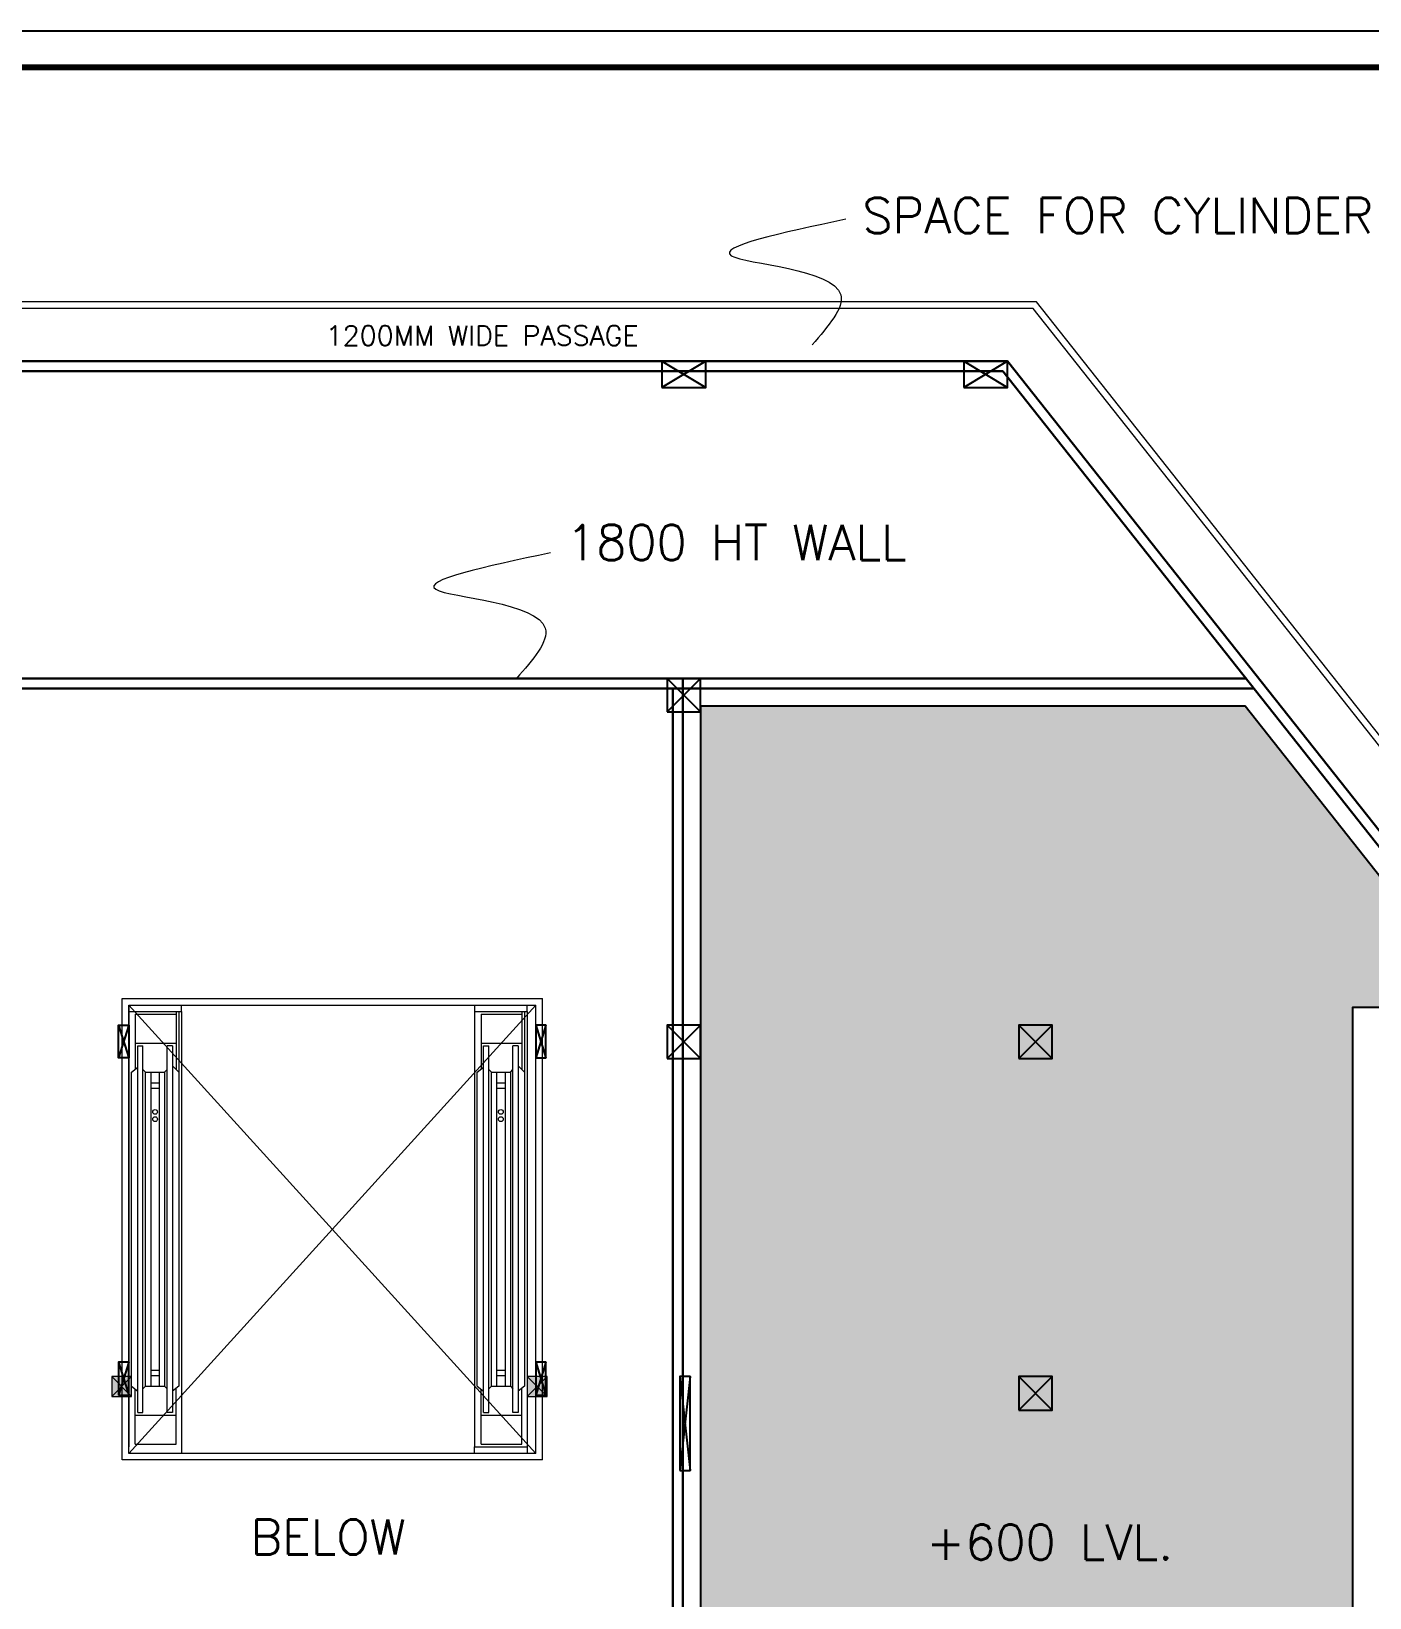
# Model space of a CAD drawing. Extents: x -14054 to 906348, y -36965 to 188562.
# Drawn here: x 474505 to 504948, y 6934 to 42570 of the extents above; entities that cross this region are included whole.
import ezdxf

# ---------------------------------------------------------------- set-up
doc = ezdxf.new("R2010")
doc.units = 0
doc.header["$LTSCALE"] = 1000
doc.header["$MEASUREMENT"] = 0
for name, color, linetype in [('BOR', 5, 'CONTINUOUS'), ('COL', 5, 'CONTINUOUS'), ('GRASS', 94, 'CONTINUOUS')]:
    doc.layers.add(name, color=color, linetype=linetype)
for name, color, linetype, lineweight in [('STAIR', 4, 'CONTINUOUS', 15), ('TEXT', 3, 'CONTINUOUS', 15), ('WALL', 2, 'CONTINUOUS', 30), ('WIN', 6, 'CONTINUOUS', 9)]:
    doc.layers.add(name, color=color, linetype=linetype, lineweight=lineweight)
doc.styles.add('ROMAN', font='ROMANS')

# ---------------------------------------------------------------- blocks, each defined once
blk = doc.blocks.new('*U46')
at = {"layer": 'GRASS'}
h = blk.add_hatch(dxfattribs=at)
h.set_pattern_fill('GRASS', color=256, scale=1000, style=0)
h.set_pattern_definition([(90, (230054.74, 14342.14), (-707.1068, 707.1068), [187.5, -1226.7136]), (45, (230054.7, 14342.1), (-707.1068, 707.1068), [187.5, -812.5]), (135, (230054.7, 14342.1), (-707.1068, -707.1068), [187.5, -812.5])])
h.paths.add_polyline_path([(541393.82, -3634.26), (544793.91, -3634.26), (544793.91, 2799.74), (504563.91, 2799.74), (504563.91, 20365.74), (507532.81, 20365.74), (502116.48, 27214.74), (489726.91, 27214.74), (489726.91, 1205.74), (498054.91, 1205.74), (498054.91, -10836.16), (499179.91, -10836.16), (499179.91, -13711.88), (501891.29, -15997.16), (544793.91, -15997.16), (544793.91, -13200.26), (541393.87, -13200.26)])
at = {"layer": 'WIN'}
for points in [[(476334.91, 11512.74), (476784.91, 11512.74), (476784.91, 11962.74), (476334.91, 11962.74)], [(485784.91, 11512.74), (486234.91, 11512.74), (486234.91, 11962.74), (485784.91, 11962.74)]]:
    blk.add_hatch(color=256, dxfattribs=at).paths.add_polyline_path(points)
at = {"layer": 'BOR', "color": 2, "ltscale": 140}
blk.add_lwpolyline([(441706.23, 42570.07), (441706.23, -36964.82), (549094.4, -36964.82), (549094.4, 42570.07)], close=True, dxfattribs=at)
at = {"layer": 'BOR', "ltscale": 140, "const_width": 136.54}
blk.add_lwpolyline([(548275.15, -36145.56), (442525.49, -36145.56), (442525.49, 41750.82), (548275.15, 41750.82)], close=True, dxfattribs=at)
at = {"layer": 'COL', "color": 253}
for p, q in [((489846.91, 35067.74), (488846.91, 34467.74)), ((488846.91, 35067.74), (489846.91, 34467.74)), ((496712.91, 35067.74), (495712.91, 34467.74)), ((495712.91, 35067.74), (496712.91, 34467.74)), ((489726.91, 27847.74), (488966.91, 27087.74)), ((488966.91, 27847.74), (489726.91, 27087.74)), ((476489.91, 19962.74), (476719.91, 19212.74)), ((476719.91, 19962.74), (476489.91, 19212.74)), ((486208.91, 19962.74), (485978.91, 19212.74)), ((485978.91, 19962.74), (486208.91, 19212.74)), ((489726.91, 19962.74), (488966.91, 19202.74)), ((488966.91, 19962.74), (489726.91, 19202.74)), ((497726.91, 19962.74), (496966.91, 19202.74)), ((496966.91, 19962.74), (497726.91, 19202.74)), ((476719.91, 12288.15), (476489.91, 11538.15)), ((476489.91, 12288.15), (476719.91, 11538.15)), ((486208.91, 12288.15), (485978.91, 11538.15)), ((485978.91, 12288.15), (486208.91, 11538.15)), ((489258.91, 11963.24), (489488.91, 9828.24)), ((489488.91, 11963.24), (489258.91, 9828.24)), ((497726.91, 11962.74), (496966.91, 11202.74)), ((496966.91, 11962.74), (497726.91, 11202.74))]:
    blk.add_line(p, q, dxfattribs=at)
for points in [[(488846.91, 34467.74), (489846.91, 34467.74), (489846.91, 35067.74), (488846.91, 35067.74)], [(495712.91, 34467.74), (496712.91, 34467.74), (496712.91, 35067.74), (495712.91, 35067.74)], [(488966.91, 27087.74), (489726.91, 27087.74), (489726.91, 27847.74), (488966.91, 27847.74)], [(476719.91, 19212.74), (476489.91, 19212.74), (476489.91, 19962.74), (476719.91, 19962.74)], [(485978.91, 19212.74), (486208.91, 19212.74), (486208.91, 19962.74), (485978.91, 19962.74)], [(488966.91, 19202.74), (489726.91, 19202.74), (489726.91, 19962.74), (488966.91, 19962.74)], [(496966.91, 19202.74), (497726.91, 19202.74), (497726.91, 19962.74), (496966.91, 19962.74)], [(476489.91, 11538.15), (476719.91, 11538.15), (476719.91, 12288.15), (476489.91, 12288.15)], [(485978.91, 11538.15), (486208.91, 11538.15), (486208.91, 12288.15), (485978.91, 12288.15)], [(489258.91, 9828.24), (489488.91, 9828.24), (489488.91, 11963.24), (489258.91, 11963.24)], [(496966.91, 11202.74), (497726.91, 11202.74), (497726.91, 11962.74), (496966.91, 11962.74)]]:
    blk.add_lwpolyline(points, close=True, dxfattribs=at)
at = {"layer": 'COL'}
blk.add_lwpolyline([(544793.91, 2799.74), (504563.91, 2799.74), (504563.91, 20365.74), (507532.81, 20365.74), (502116.48, 27214.74), (489726.91, 27214.74), (489726.91, 1205.74), (498054.91, 1205.74), (498054.91, -10836.16), (499179.91, -10836.16), (499179.91, -13711.88), (501891.29, -15997.16), (544793.91, -15997.16), (544793.91, -13200.26), (541393.87, -13200.26), (541393.82, -3634.26), (544793.91, -3634.26)], close=True, dxfattribs=at)
at = {"layer": 'STAIR'}
for p, q in [((497366.71, 36417.74), (472986.53, 36417.74)), ((515171.63, 13903.24), (497366.71, 36417.74)), ((497294.1, 36267.74), (473017.49, 36267.74)), ((515099.02, 13753.24), (497294.1, 36267.74))]:
    blk.add_line(p, q, dxfattribs=at)
at = {"layer": 'TEXT', "color": 3, "ltscale": 140}
for points in [[(493035.34, 38294.83), (491565.08, 37981.91), (488674.77, 37366.77), (493741.76, 37128.91), (492632.62, 35858.92), (492264.51, 35437.41)], [(486314.33, 30705.15), (484844.07, 30392.24), (481953.76, 29777.09), (487020.75, 29539.24), (485911.62, 28269.24), (485543.5, 27847.74)]]:
    blk.add_open_spline(points, degree=3, knots=[0, 0, 0, 0, 2737.52114457, 5381.5695333, 6695.06574395, 6695.06574395, 6695.06574395, 6695.06574395], dxfattribs=at)
at = {"layer": 'WALL', "color": 2, "ltscale": 140}
for p, q in [((473265.16, 35067.74), (496713.19, 35067.74)), ((513572.58, 13748.87), (496713.19, 35067.74)), ((473316.11, 34837.74), (496601.85, 34837.74)), ((513342.58, 13668.92), (496601.85, 34837.74))]:
    blk.add_line(p, q, dxfattribs=at)
at = {"layer": 'WALL'}
for p, q in [((502129.68, 27847.74), (470774.52, 27847.74)), ((489323.91, -112.26), (489323.91, 27847.74)), ((502311.57, 27617.74), (470774.52, 27617.74)), ((489093.91, -4033.26), (489093.91, 27617.74))]:
    blk.add_line(p, q, dxfattribs=at)
at = {"layer": 'WIN'}
for p, q in [((476569.91, 10066.74), (476569.91, 20566.74)), ((476569.91, 20566.74), (486128.91, 20566.74)), ((476719.91, 10216.74), (476719.91, 20416.74)), ((476719.91, 20416.74), (485978.91, 20416.74)), ((476719.91, 20416.74), (485978.91, 10216.74)), ((485978.91, 20416.74), (476719.91, 10216.74)), ((485978.91, 10216.74), (485978.91, 20416.74)), ((486128.91, 10066.74), (486128.91, 20566.74)), ((476719.91, 20266.74), (476719.91, 15389.1)), ((476869.91, 20206.74), (476869.91, 18958.29)), ((476869.91, 20206.74), (477799.91, 20206.74)), ((477799.91, 20265.9), (477799.91, 20131.65)), ((477799.91, 20206.74), (477799.91, 18946.74)), ((477859.91, 20266.74), (477859.91, 15389.1)), ((477919.91, 20266.74), (477919.91, 15389.1)), ((477919.91, 20266.74), (477919.91, 15389.1)), ((484584.91, 20266.74), (484584.91, 15389.1)), ((484584.91, 20266.74), (484584.91, 15389.1)), ((484734.91, 20206.74), (484734.91, 18958.29)), ((484734.91, 20206.74), (485664.91, 20206.74)), ((485664.91, 20265.9), (485664.91, 20131.65)), ((485664.91, 20206.74), (485664.91, 18946.74)), ((485724.91, 20266.74), (485724.91, 15389.1)), ((485784.91, 20266.74), (485784.91, 15389.1)), ((476869.91, 19546.74), (477799.91, 19546.74)), ((476926.31, 15389.1), (476926.31, 19486.74)), ((476926.31, 19486.74), (477043.91, 19486.74)), ((477043.91, 15389.1), (477043.91, 19486.74)), ((477595.91, 15389.1), (477595.91, 19486.74)), ((477713.51, 19486.74), (477595.91, 19486.74)), ((477713.51, 19486.74), (477713.51, 15389.1)), ((484734.91, 19546.74), (485664.91, 19546.74)), ((484791.31, 15389.1), (484791.31, 19486.74)), ((484791.31, 19486.74), (484908.91, 19486.74)), ((484908.91, 15389.1), (484908.91, 19486.74)), ((485460.91, 15389.1), (485460.91, 19486.74)), ((485578.51, 19486.74), (485460.91, 19486.74)), ((485578.51, 19486.74), (485578.51, 15389.1)), ((476779.91, 18886.74), (476926.31, 19003.14)), ((477103.91, 18886.74), (477043.91, 18946.74)), ((477535.91, 18886.74), (477595.91, 18946.74)), ((477859.91, 18886.74), (477713.51, 19033.14)), ((484644.91, 18886.74), (484791.31, 19003.14)), ((484968.91, 18886.74), (484908.91, 18946.74)), ((485400.91, 18886.74), (485460.91, 18946.74)), ((485724.91, 18886.74), (485578.51, 19033.14)), ((476779.91, 15389.1), (476779.91, 18886.74)), ((477103.91, 15389.1), (477103.91, 18886.74)), ((477103.91, 18886.74), (477535.91, 18886.74)), ((477223.91, 18886.74), (477223.91, 15389.1)), ((477223.91, 18646.74), (477415.91, 18646.74)), ((477415.91, 18886.74), (477415.91, 15389.1)), ((477535.91, 18886.74), (477535.91, 15389.1)), ((484644.91, 15389.1), (484644.91, 18886.74)), ((484968.91, 15389.1), (484968.91, 18886.74)), ((484968.91, 18886.74), (485400.91, 18886.74)), ((485088.91, 18886.74), (485088.91, 15389.1)), ((485088.91, 18646.74), (485280.91, 18646.74)), ((485280.91, 18886.74), (485280.91, 15389.1)), ((485400.91, 18886.74), (485400.91, 15389.1)), ((477223.91, 18526.74), (477415.91, 18526.74)), ((485088.91, 18526.74), (485280.91, 18526.74)), ((476719.91, 15389.1), (476719.91, 10366.74)), ((476779.91, 11746.74), (476779.91, 15389.1)), ((476926.31, 11146.74), (476926.31, 15389.1)), ((477043.91, 11146.74), (477043.91, 15389.1)), ((477103.91, 11746.74), (477103.91, 15389.1)), ((477223.91, 15389.1), (477223.91, 11746.74)), ((477415.91, 15542.3), (477415.91, 11746.74)), ((477535.91, 15480.52), (477535.91, 11746.74)), ((477595.91, 11146.74), (477595.91, 15449.64)), ((477713.51, 15389.1), (477713.51, 11146.74)), ((477859.91, 15389.1), (477859.91, 15313.73)), ((477919.91, 15389.1), (477919.91, 15282.84)), ((484584.91, 15389.1), (484584.91, 15282.84)), ((484644.91, 11746.74), (484644.91, 15389.1)), ((484791.31, 11146.74), (484791.31, 15389.1)), ((484908.91, 11146.74), (484908.91, 15389.1)), ((484968.91, 11746.74), (484968.91, 15389.1)), ((485088.91, 15389.1), (485088.91, 11746.74)), ((485280.91, 15542.3), (485280.91, 11746.74)), ((485400.91, 15480.52), (485400.91, 11746.74)), ((485460.91, 11146.74), (485460.91, 15449.64)), ((485578.51, 15389.1), (485578.51, 11146.74)), ((485724.91, 15389.1), (485724.91, 15313.73)), ((485784.91, 15389.1), (485784.91, 15282.84)), ((477859.91, 15313.73), (477859.91, 11746.74)), ((477919.91, 15282.84), (477919.91, 10216.74)), ((484584.91, 15282.84), (484584.91, 10366.74)), ((485724.91, 15313.73), (485724.91, 11746.74)), ((485784.91, 15282.84), (485784.91, 10366.74)), ((476334.91, 11512.74), (476784.91, 11962.74)), ((476784.91, 11512.74), (476334.91, 11962.74)), ((477223.91, 12106.74), (477415.91, 12106.74)), ((477223.91, 11986.74), (477415.91, 11986.74)), ((485088.91, 12106.74), (485280.91, 12106.74)), ((485088.91, 11986.74), (485280.91, 11986.74)), ((485784.91, 11512.74), (486234.91, 11962.74)), ((486234.91, 11512.74), (485784.91, 11962.74)), ((476779.91, 11746.74), (476926.31, 11630.34)), ((476869.91, 10426.74), (476869.91, 11675.18)), ((477103.91, 11746.74), (477043.91, 11686.74)), ((477103.91, 11746.74), (477535.91, 11746.74)), ((477535.91, 11746.74), (477595.91, 11686.74)), ((477859.91, 11746.74), (477713.51, 11630.34)), ((477799.91, 10426.74), (477799.91, 11699.03)), ((484644.91, 11746.74), (484791.31, 11630.34)), ((484734.91, 10426.74), (484734.91, 11675.18)), ((484968.91, 11746.74), (484908.91, 11686.74)), ((484968.91, 11746.74), (485400.91, 11746.74)), ((485400.91, 11746.74), (485460.91, 11686.74)), ((485724.91, 11746.74), (485578.51, 11630.34)), ((485664.91, 10426.74), (485664.91, 11699.03)), ((476869.91, 11086.74), (477799.91, 11086.74)), ((476926.31, 11146.74), (477043.91, 11146.74)), ((477713.51, 11146.74), (477595.91, 11146.74)), ((484734.91, 11086.74), (485664.91, 11086.74)), ((484791.31, 11146.74), (484908.91, 11146.74)), ((485578.51, 11146.74), (485460.91, 11146.74)), ((476869.91, 10426.74), (477799.91, 10426.74)), ((484734.91, 10426.74), (485664.91, 10426.74)), ((486128.91, 10066.74), (476569.91, 10066.74)), ((485978.91, 10216.74), (476719.91, 10216.74))]:
    blk.add_line(p, q, dxfattribs=at)
for points in [[(476719.91, 20416.74), (476719.91, 20266.74), (477919.91, 20266.74), (477919.91, 20416.74)], [(484584.91, 20416.74), (484584.91, 20266.74), (485784.91, 20266.74), (485784.91, 20416.74)], [(484584.91, 10216.74), (484584.91, 10366.74), (485784.91, 10366.74), (485784.91, 10216.74)]]:
    blk.add_lwpolyline(points, dxfattribs=at)
for points in [[(476334.91, 11512.74), (476784.91, 11512.74), (476784.91, 11962.74), (476334.91, 11962.74)], [(485784.91, 11512.74), (486234.91, 11512.74), (486234.91, 11962.74), (485784.91, 11962.74)]]:
    blk.add_lwpolyline(points, close=True, dxfattribs=at)
for centre in [(477319.91, 17984.73), (477319.91, 17820.41), (485184.91, 17984.73), (485184.91, 17820.41)]:
    blk.add_circle(centre, 54, dxfattribs=at)
at = {"layer": 'TEXT', "color": 3, "ltscale": 140, "style": 'ROMAN'}
for s, height, p in [('SPACE FOR CYLINDER', 800, (493408.8, 37979.32)), ('1200MM WIDE PASSAGE', 450, (481202.7, 35422.28)), ('1800 HT WALL', 800, (486670.79, 30540.6)), ('BELOW', 800, (479491.1, 7914.1)), ('+600 LVL.', 800, (494857.55, 7796.18))]:
    blk.add_text(s, height=height, dxfattribs=at).set_placement(p)

msp = doc.modelspace()

# ---------------------------------------------------------------- block references
at = {"layer": 'TEXT'}
msp.add_blockref('*U46', (0, 0), dxfattribs=at)

doc.saveas('drawing.dxf')
